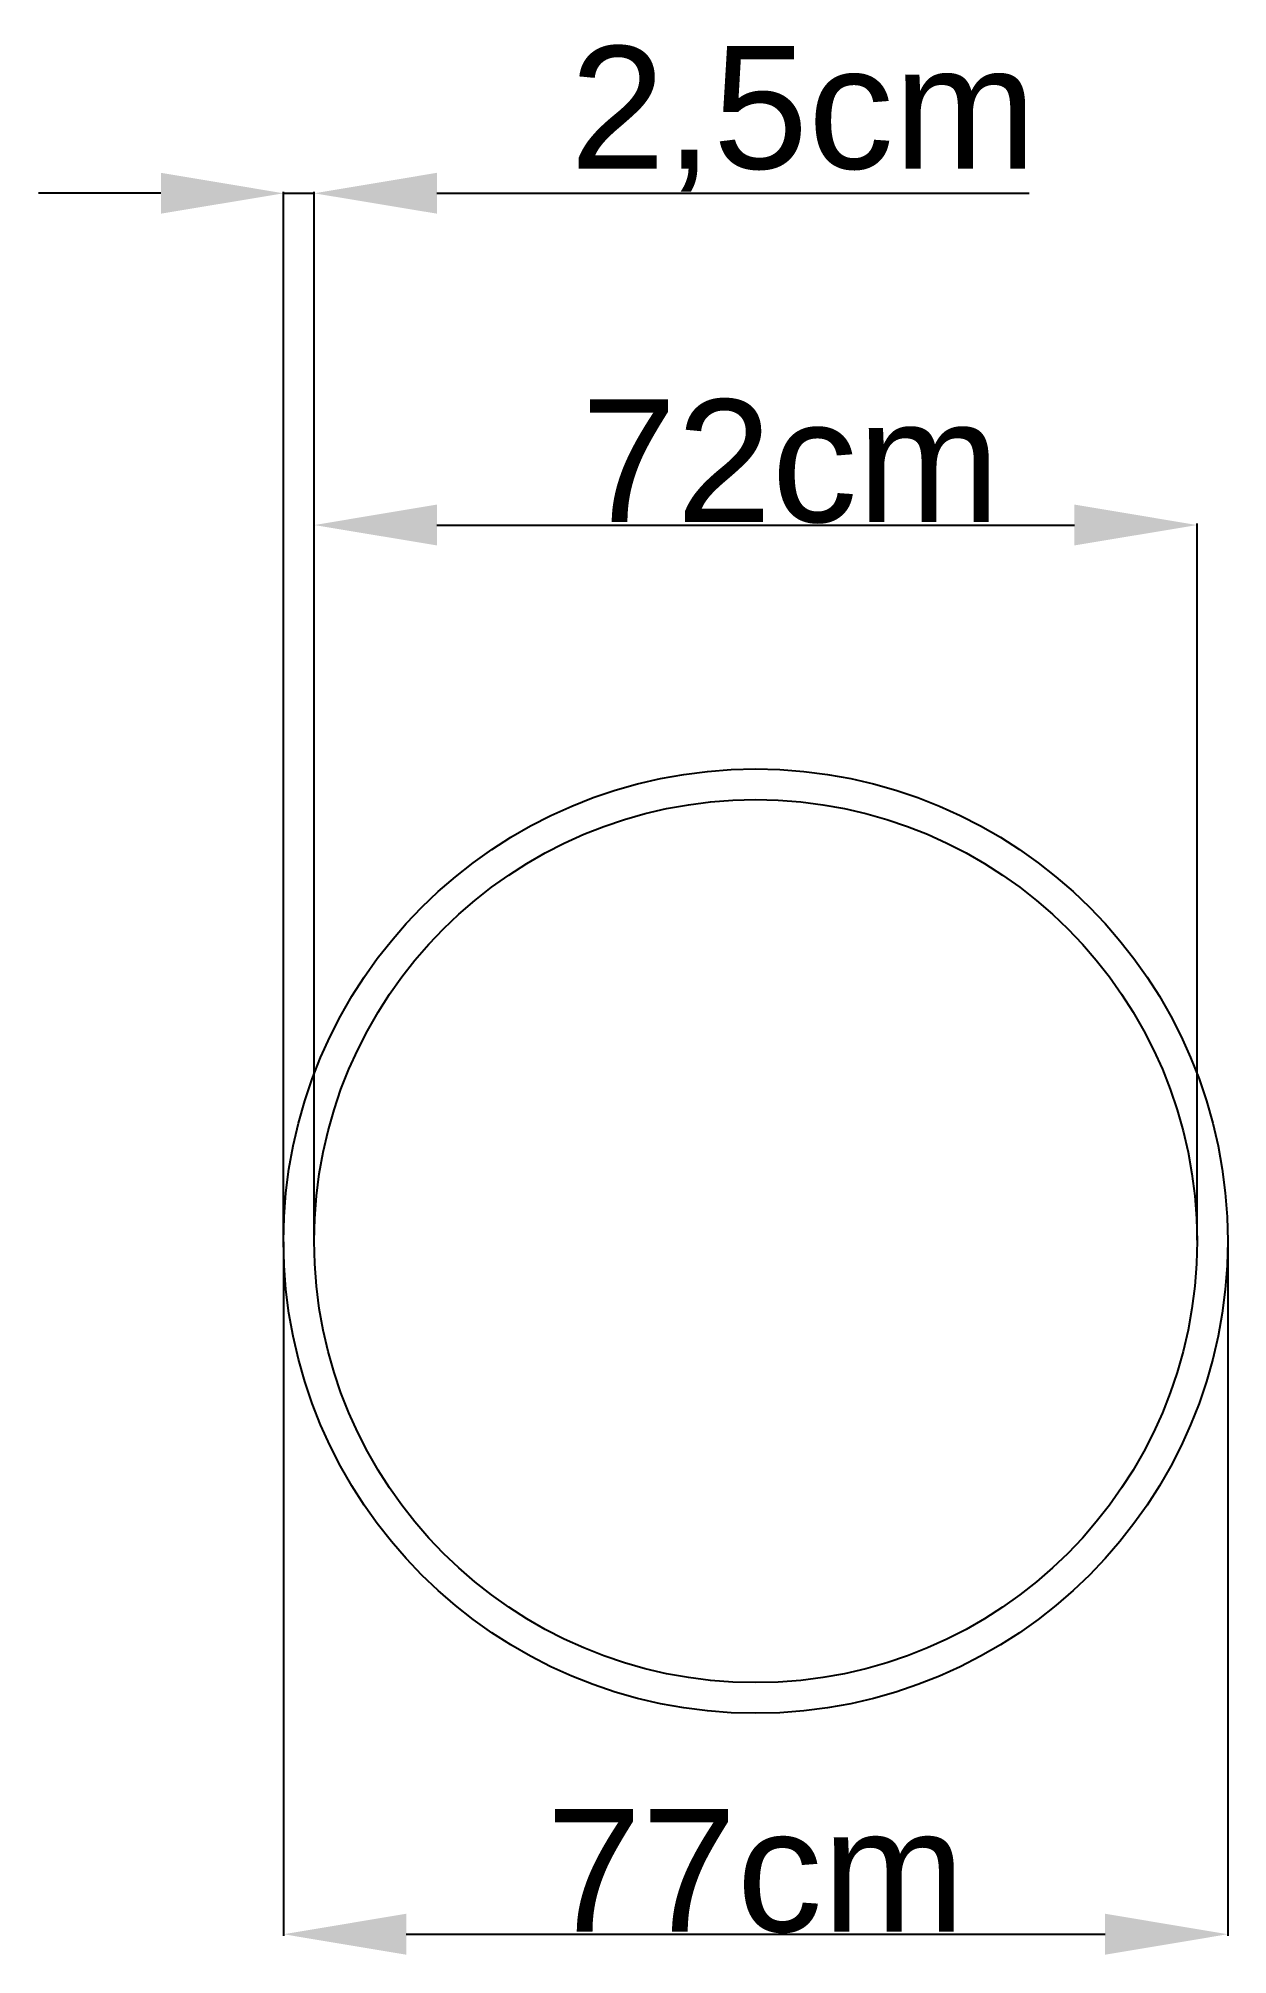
# Model space of a CAD drawing. Header units: millimetres. Extents: x 2453 to 3423, y 364 to 1926.
import ezdxf

# ---------------------------------------------------------------- set-up
doc = ezdxf.new("R2010")
doc.units = ezdxf.units.MM
doc.styles.get("Standard").update_dxf_attribs({"font": 'arial.ttf'})
doc.dimstyles.new('Neftali', dxfattribs={"dimtxt": 100, "dimasz": 100, "dimexe": 1.25, "dimexo": 0.625, "dimtad": 1, "dimlfac": 0.1, "dimtxsty": 'Standard', "dimcen": -2.5, "dimclrd": 1, "dimclre": 1, "dimclrt": 2, "dimadec": 0, "dimazin": 0, "dimtfac": 1, "dimtmove": 0, "dimatfit": 3, "dimfxl": 1, "dimarcsym": 0})

# ---------------------------------------------------------------- blocks, each defined once
blk = doc.blocks.new('*D5')
at = {"color": 1, "lineweight": -2, "transparency": 16777216}
for p, q in [((2678.2, 946), (2678.2, 1530.5)), ((2778.2, 1529.2), (3298.2, 1529.2)), ((3398.2, 946), (3398.2, 1530.5))]:
    blk.add_line(p, q, dxfattribs=at)
at = {"color": 1, "transparency": 16777216}
for points in [[(2778.2, 1545.9), (2778.2, 1512.6), (2678.2, 1529.2)], [(3298.2, 1545.9), (3298.2, 1512.6), (3398.2, 1529.2)]]:
    blk.add_solid(points, dxfattribs=at)
at = {"layer": 'Defpoints', "color": 0, "transparency": 16777216}
for p in [(3398.2, 1529.2), (2678.2, 945.3), (3398.2, 945.3)]:
    blk.add_point(p, dxfattribs=at)
at = {"color": 2, "transparency": 16777216, "insert": (3066.7, 1580.9), "char_height": 100, "attachment_point": 5}
blk.add_mtext('72cm', dxfattribs=at)
blk = doc.blocks.new('*D6')
at = {"color": 1, "lineweight": -2, "transparency": 16777216}
for p, q in [((2553.2, 1799.7), (2453.2, 1799.7)), ((2653.2, 946), (2653.2, 1801)), ((2653.2, 1799.7), (2678.2, 1799.7)), ((2678.2, 946), (2678.2, 1801)), ((2778.2, 1799.7), (3261.3, 1799.7))]:
    blk.add_line(p, q, dxfattribs=at)
at = {"color": 1, "transparency": 16777216}
for points in [[(2553.2, 1816.4), (2553.2, 1783.1), (2653.2, 1799.7)], [(2778.2, 1816.4), (2778.2, 1783.1), (2678.2, 1799.7)]]:
    blk.add_solid(points, dxfattribs=at)
at = {"layer": 'Defpoints', "color": 0, "transparency": 16777216}
for p in [(2678.2, 1799.7), (2653.2, 945.3), (2678.2, 945.3)]:
    blk.add_point(p, dxfattribs=at)
at = {"color": 2, "transparency": 16777216, "insert": (3077, 1860.4), "char_height": 100, "attachment_point": 5}
blk.add_mtext('2,5cm', dxfattribs=at)
blk = doc.blocks.new('*D7')
at = {"color": 1, "lineweight": -2, "transparency": 16777216}
for p, q in [((2653.2, 944.7), (2653.2, 379)), ((3423.2, 944.7), (3423.2, 379)), ((2753.2, 380.2), (3323.2, 380.2))]:
    blk.add_line(p, q, dxfattribs=at)
at = {"color": 1, "transparency": 16777216}
for points in [[(2753.2, 396.9), (2753.2, 363.5), (2653.2, 380.2)], [(3323.2, 396.9), (3323.2, 363.5), (3423.2, 380.2)]]:
    blk.add_solid(points, dxfattribs=at)
at = {"layer": 'Defpoints', "color": 0, "transparency": 16777216}
for p in [(2653.2, 945.3), (3423.2, 945.3), (3423.2, 380.2)]:
    blk.add_point(p, dxfattribs=at)
at = {"color": 2, "transparency": 16777216, "insert": (3038.2, 431.6), "char_height": 100, "attachment_point": 5}
blk.add_mtext('77cm', dxfattribs=at)

msp = doc.modelspace()

# ---------------------------------------------------------------- linework, layer by layer
for radius in [385, 360]:
    msp.add_circle((3038.166, 945.332), radius)

# ---------------------------------------------------------------- dimensions: what is measured, and where the dimension line sits
for base, p1, p2, picture, middle in [((2678.166, 1799.722), (2653.166, 945.332), (2678.166, 945.332), '*D6', (3077.001, 1799.722)), ((3398.166, 1529.221), (2678.166, 945.332), (3398.166, 945.332), '*D5', (3066.747, 1529.221))]:
    dim = msp.add_linear_dim(base=base, p1=p1, p2=p2, dimstyle='Neftali', override={"dimpost": 'cm'})
    dim.commit()
    dim.dimension.update_dxf_attribs({"geometry": picture, "text_midpoint": middle, "dimtype": 160})
dim = msp.add_linear_dim(base=(3423.166, 380.201), p1=(2653.166, 945.332), p2=(3423.166, 945.332), dimstyle='Neftali', override={"dimpost": 'cm'})
dim.commit()
dim.dimension.update_dxf_attribs({"geometry": '*D7', "text_midpoint": (3038.166, 431.644)})

doc.saveas('drawing.dxf')
